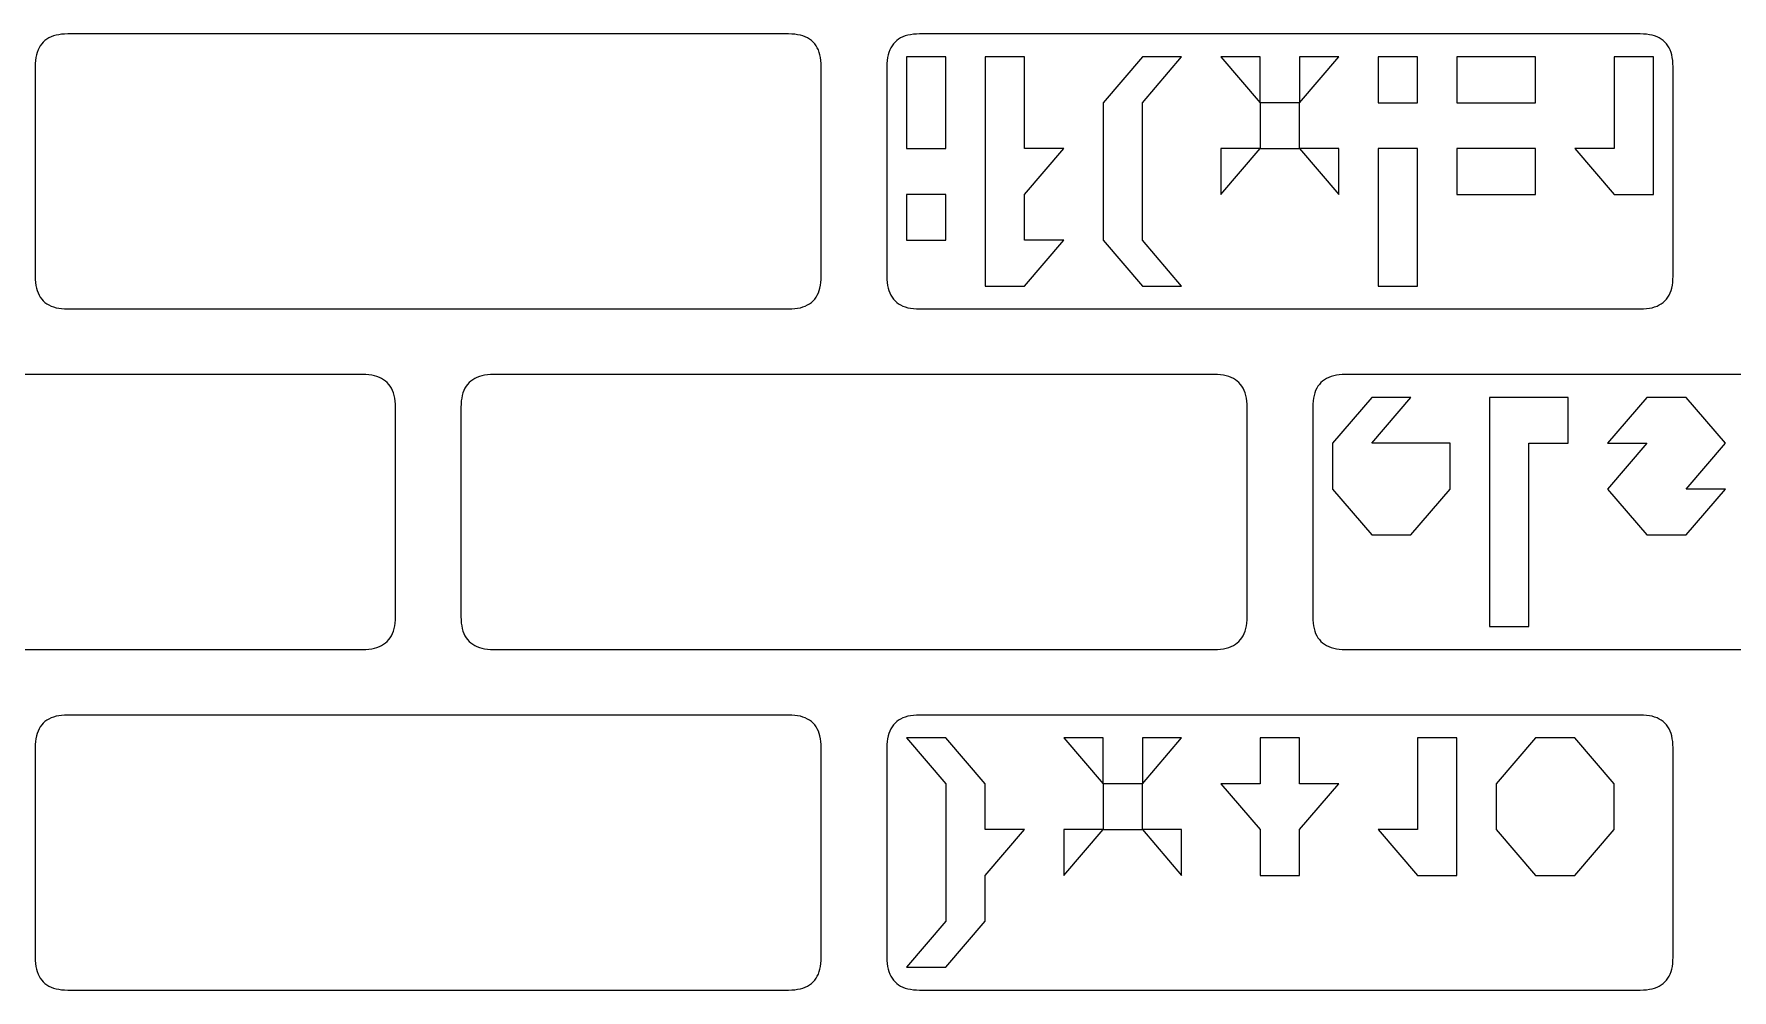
# Model space of a CAD drawing. Header units: metres. Extents: x 10 to 780, y 10 to 780.
# Drawn here: x 139.8 to 399, y 634 to 780 of the extents above; entities that cross this region are included whole.
import ezdxf

# ---------------------------------------------------------------- set-up
doc = ezdxf.new("R2010")
doc.units = ezdxf.units.M

msp = doc.modelspace()

# ---------------------------------------------------------------- linework, layer by layer
for p, q in [((140.45004, 777.55), (140.31255, 777.1875)), ((140.61253, 777.8875), (140.45004, 777.55)), ((140.80003, 778.2), (140.61253, 777.8875)), ((141.01253, 778.4875), (140.80003, 778.2)), ((141.25003, 778.75), (141.01253, 778.4875)), ((141.51253, 778.9875), (141.25003, 778.75)), ((141.80002, 779.2), (141.51253, 778.9875)), ((142.11252, 779.3875), (141.80002, 779.2)), ((142.45001, 779.55), (142.11252, 779.3875)), ((142.81252, 779.6875), (142.45001, 779.55)), ((143.20001, 779.8), (142.81252, 779.6875)), ((143.6125, 779.8875), (143.20001, 779.8)), ((144.05, 779.95), (143.6125, 779.8875)), ((144.5125, 779.9875), (144.05, 779.95)), ((145, 780), (144.5125, 779.9875)), ((255.00005, 780.00024), (145, 780)), ((255.48755, 779.98773), (255.00005, 780.00024)), ((255.95004, 779.9502), (255.48755, 779.98773)), ((256.38754, 779.8877), (255.95004, 779.9502)), ((256.80005, 779.8002), (256.38754, 779.8877)), ((257.18753, 779.6876), (256.80005, 779.8002)), ((257.55002, 779.5501), (257.18753, 779.6876)), ((257.8875, 779.3876), (257.55002, 779.5501)), ((258.2, 779.2001), (257.8875, 779.3876)), ((258.48752, 778.98755), (258.2, 779.2001)), ((258.75, 778.75006), (258.48752, 778.98755)), ((258.9875, 778.48755), (258.75, 778.75006)), ((259.19998, 778.2), (258.9875, 778.48755)), ((259.38748, 777.8875), (259.19998, 778.2)), ((259.55, 777.55), (259.38748, 777.8875)), ((259.6875, 777.1875), (259.55, 777.55)), ((270.45004, 777.55), (270.31256, 777.1875)), ((270.45004, 777.55), (270.31256, 777.1875)), ((270.61255, 777.8875), (270.45004, 777.55)), ((270.61255, 777.8875), (270.45004, 777.55)), ((270.80005, 778.2), (270.61255, 777.8875)), ((270.80005, 778.2), (270.61255, 777.8875)), ((271.01254, 778.4875), (270.80005, 778.2)), ((271.01254, 778.4875), (270.80005, 778.2)), ((271.25003, 778.75), (271.01254, 778.4875)), ((271.25003, 778.75), (271.01254, 778.4875)), ((271.5125, 778.9875), (271.25003, 778.75)), ((271.5125, 778.9875), (271.25003, 778.75)), ((271.80002, 779.2), (271.5125, 778.9875)), ((271.80002, 779.2), (271.5125, 778.9875)), ((272.11252, 779.3875), (271.80002, 779.2)), ((272.11252, 779.3875), (271.80002, 779.2)), ((272.45, 779.55), (272.11252, 779.3875)), ((272.45, 779.55), (272.11252, 779.3875)), ((272.8125, 779.6875), (272.45, 779.55)), ((272.8125, 779.6875), (272.45, 779.55)), ((273.2, 779.8), (272.8125, 779.6875)), ((273.2, 779.8), (272.8125, 779.6875)), ((273.61252, 779.8875), (273.2, 779.8)), ((273.61252, 779.8875), (273.2, 779.8)), ((274.05002, 779.95), (273.61252, 779.8875)), ((274.05002, 779.95), (273.61252, 779.8875)), ((274.5125, 779.9875), (274.05002, 779.95)), ((274.5125, 779.9875), (274.05002, 779.95)), ((275, 780), (274.5125, 779.9875)), ((275, 780), (274.5125, 779.9875)), ((385.0001, 780.00024), (275, 780)), ((385.0001, 780.00024), (275, 780)), ((385.48758, 779.98773), (385.0001, 780.00024)), ((385.48758, 779.98773), (385.0001, 780.00024)), ((385.95007, 779.9502), (385.48758, 779.98773)), ((385.95007, 779.9502), (385.48758, 779.98773)), ((386.38757, 779.8877), (385.95007, 779.9502)), ((386.38757, 779.8877), (385.95007, 779.9502)), ((386.80008, 779.8002), (386.38757, 779.8877)), ((386.80008, 779.8002), (386.38757, 779.8877)), ((387.18756, 779.6876), (386.80008, 779.8002)), ((387.18756, 779.6876), (386.80008, 779.8002)), ((387.55005, 779.5501), (387.18756, 779.6876)), ((387.55005, 779.5501), (387.18756, 779.6876)), ((387.88754, 779.3876), (387.55005, 779.5501)), ((387.88754, 779.3876), (387.55005, 779.5501)), ((388.20004, 779.2001), (387.88754, 779.3876)), ((388.20004, 779.2001), (387.88754, 779.3876)), ((388.48755, 778.98755), (388.20004, 779.2001)), ((388.48755, 778.98755), (388.20004, 779.2001)), ((388.75003, 778.75006), (388.48755, 778.98755)), ((388.75003, 778.75006), (388.48755, 778.98755)), ((388.98752, 778.48755), (388.75003, 778.75006)), ((388.98752, 778.48755), (388.75003, 778.75006)), ((389.2, 778.2), (388.98752, 778.48755)), ((389.2, 778.2), (388.98752, 778.48755)), ((389.3875, 777.8875), (389.2, 778.2)), ((389.3875, 777.8875), (389.2, 778.2)), ((389.55002, 777.55), (389.3875, 777.8875)), ((389.55002, 777.55), (389.3875, 777.8875)), ((389.6875, 777.1875), (389.55002, 777.55)), ((389.6875, 777.1875), (389.55002, 777.55)), ((140.00006, 775), (140, 743)), ((140.01256, 775.4875), (140.00006, 775)), ((140.05005, 775.95), (140.01256, 775.4875)), ((140.11255, 776.3875), (140.05005, 775.95)), ((140.20004, 776.8), (140.11255, 776.3875)), ((140.31255, 777.1875), (140.20004, 776.8)), ((259.8, 776.8), (259.6875, 777.1875)), ((259.88748, 776.3875), (259.8, 776.8)), ((259.94998, 775.95), (259.88748, 776.3875)), ((259.9875, 775.4875), (259.94998, 775.95)), ((260, 775), (259.9875, 775.4875)), ((260.00012, 743.0001), (260, 775)), ((270.0001, 775), (270, 743)), ((270.0001, 775), (270, 743)), ((270.01257, 775.4875), (270.0001, 775)), ((270.01257, 775.4875), (270.0001, 775)), ((270.05008, 775.95), (270.01257, 775.4875)), ((270.05008, 775.95), (270.01257, 775.4875)), ((270.11258, 776.3875), (270.05008, 775.95)), ((270.11258, 776.3875), (270.05008, 775.95)), ((270.20007, 776.8), (270.11258, 776.3875)), ((270.20007, 776.8), (270.11258, 776.3875)), ((270.31256, 777.1875), (270.20007, 776.8)), ((270.31256, 777.1875), (270.20007, 776.8)), ((279, 776.5), (273, 776.5)), ((273, 776.5), (273, 762.5)), ((279, 762.5), (279, 776.5)), ((291, 776.5), (285, 776.5)), ((285, 776.5), (285, 741.5)), ((291, 762.5), (291, 776.5)), ((309, 776.5), (303, 769.5)), ((309, 769.5), (315, 776.5)), ((315, 776.5), (309, 776.5)), ((327, 776.5), (321, 776.5)), ((321, 776.5), (327, 769.5)), ((327, 769.5), (327, 776.5)), ((333, 769.5), (339, 776.5)), ((339, 776.5), (333, 776.5)), ((333, 776.5), (333, 769.5)), ((351, 776.5), (345, 776.5)), ((345, 776.5), (345, 769.5)), ((351, 769.5), (351, 776.5)), ((369, 776.5), (357, 776.5)), ((357, 776.5), (357, 769.5)), ((369, 769.5), (369, 776.5)), ((387, 776.5), (381, 776.5)), ((381, 776.5), (381, 762.5)), ((387, 755.5), (387, 776.5)), ((389.8, 776.8), (389.6875, 777.1875)), ((389.8, 776.8), (389.6875, 777.1875)), ((389.88748, 776.3875), (389.8, 776.8)), ((389.88748, 776.3875), (389.8, 776.8)), ((389.94998, 775.95), (389.88748, 776.3875)), ((389.94998, 775.95), (389.88748, 776.3875)), ((389.9875, 775.4875), (389.94998, 775.95)), ((389.9875, 775.4875), (389.94998, 775.95)), ((390, 775), (389.9875, 775.4875)), ((390, 775), (389.9875, 775.4875)), ((390.00012, 743.0001), (390, 775)), ((390.00012, 743.0001), (390, 775)), ((303, 769.5), (303, 748.5)), ((309, 748.5), (309, 769.5)), ((333, 769.5), (327, 769.5)), ((327, 769.5), (327, 762.5)), ((333, 762.5), (333, 769.5)), ((345, 769.5), (351, 769.5)), ((357, 769.5), (369, 769.5)), ((273, 762.5), (279, 762.5)), ((291, 755.5), (297, 762.5)), ((297, 762.5), (291, 762.5)), ((321, 755.5), (327, 762.5)), ((327, 762.5), (321, 762.5)), ((321, 762.5), (321, 755.5)), ((327, 762.5), (333, 762.5)), ((333, 762.5), (339, 755.5)), ((339, 762.5), (333, 762.5)), ((339, 755.5), (339, 762.5)), ((351, 762.5), (345, 762.5)), ((345, 762.5), (345, 741.5)), ((351, 741.5), (351, 762.5)), ((369, 762.5), (357, 762.5)), ((357, 762.5), (357, 755.5)), ((369, 755.5), (369, 762.5)), ((381, 762.5), (375, 762.5)), ((375, 762.5), (381, 755.5)), ((279, 755.5), (273, 755.5)), ((273, 755.5), (273, 748.5)), ((279, 748.5), (279, 755.5)), ((291, 748.5), (291, 755.5)), ((357, 755.5), (369, 755.5)), ((381, 755.5), (387, 755.5)), ((273, 748.5), (279, 748.5)), ((291, 741.5), (297, 748.5)), ((297, 748.5), (291, 748.5)), ((303, 748.5), (309, 741.5)), ((315, 741.5), (309, 748.5)), ((140, 743), (140.0125, 742.5125)), ((140.0125, 742.5125), (140.05, 742.05005)), ((140.05, 742.05005), (140.1125, 741.61255)), ((140.1125, 741.61255), (140.20001, 741.2001)), ((259.80008, 741.2001), (259.8876, 741.6126)), ((259.8876, 741.6126), (259.9501, 742.0501)), ((259.9501, 742.0501), (259.9876, 742.51263)), ((259.9876, 742.51263), (260.00012, 743.0001)), ((270, 743), (270.0125, 742.5125)), ((270, 743), (270.0125, 742.5125)), ((270.0125, 742.5125), (270.05002, 742.05005)), ((270.0125, 742.5125), (270.05002, 742.05005)), ((270.05002, 742.05005), (270.11252, 741.61255)), ((270.05002, 742.05005), (270.11252, 741.61255)), ((270.11252, 741.61255), (270.2, 741.2001)), ((270.11252, 741.61255), (270.2, 741.2001)), ((285, 741.5), (291, 741.5)), ((309, 741.5), (315, 741.5)), ((345, 741.5), (351, 741.5)), ((389.8001, 741.2001), (389.8876, 741.6126)), ((389.8001, 741.2001), (389.8876, 741.6126)), ((389.8876, 741.6126), (389.9501, 742.0501)), ((389.8876, 741.6126), (389.9501, 742.0501)), ((389.9501, 742.0501), (389.9876, 742.51263)), ((389.9501, 742.0501), (389.9876, 742.51263)), ((389.9876, 742.51263), (390.00012, 743.0001)), ((389.9876, 742.51263), (390.00012, 743.0001)), ((140.20001, 741.2001), (140.31252, 740.81256)), ((140.31252, 740.81256), (140.45001, 740.4501)), ((140.45001, 740.4501), (140.61252, 740.1126)), ((140.61252, 740.1126), (140.80002, 739.8001)), ((140.80002, 739.8001), (141.01253, 739.51263)), ((141.01253, 739.51263), (141.25003, 739.2501)), ((141.25003, 739.2501), (141.51253, 739.01263)), ((141.51253, 739.01263), (141.80003, 738.8002)), ((141.80003, 738.8002), (142.11253, 738.6127)), ((257.8875, 738.6125), (258.2, 738.8)), ((258.2, 738.8), (258.48752, 739.0125)), ((258.48752, 739.0125), (258.75003, 739.25)), ((258.75003, 739.25), (258.98755, 739.5125)), ((258.98755, 739.5125), (259.20004, 739.80005)), ((259.20004, 739.80005), (259.38754, 740.11255)), ((259.38754, 740.11255), (259.55005, 740.4501)), ((259.55005, 740.4501), (259.68756, 740.81256)), ((259.68756, 740.81256), (259.80008, 741.2001)), ((270.2, 741.2001), (270.3125, 740.81256)), ((270.2, 741.2001), (270.3125, 740.81256)), ((270.3125, 740.81256), (270.45, 740.4501)), ((270.3125, 740.81256), (270.45, 740.4501)), ((270.45, 740.4501), (270.61252, 740.1126)), ((270.45, 740.4501), (270.61252, 740.1126)), ((270.61252, 740.1126), (270.80002, 739.8001)), ((270.61252, 740.1126), (270.80002, 739.8001)), ((270.80002, 739.8001), (271.0125, 739.51263)), ((270.80002, 739.8001), (271.0125, 739.51263)), ((271.0125, 739.51263), (271.25, 739.2501)), ((271.0125, 739.51263), (271.25, 739.2501)), ((271.25, 739.2501), (271.5125, 739.01263)), ((271.25, 739.2501), (271.5125, 739.01263)), ((271.5125, 739.01263), (271.80002, 738.8002)), ((271.5125, 739.01263), (271.80002, 738.8002)), ((271.80002, 738.8002), (272.11252, 738.6127)), ((271.80002, 738.8002), (272.11252, 738.6127)), ((387.88754, 738.6125), (388.20004, 738.8)), ((387.88754, 738.6125), (388.20004, 738.8)), ((388.20004, 738.8), (388.48755, 739.0125)), ((388.20004, 738.8), (388.48755, 739.0125)), ((388.48755, 739.0125), (388.75006, 739.25)), ((388.48755, 739.0125), (388.75006, 739.25)), ((388.75006, 739.25), (388.98758, 739.5125)), ((388.75006, 739.25), (388.98758, 739.5125)), ((388.98758, 739.5125), (389.20007, 739.80005)), ((388.98758, 739.5125), (389.20007, 739.80005)), ((389.20007, 739.80005), (389.38757, 740.11255)), ((389.20007, 739.80005), (389.38757, 740.11255)), ((389.38757, 740.11255), (389.55008, 740.4501)), ((389.38757, 740.11255), (389.55008, 740.4501)), ((389.55008, 740.4501), (389.6876, 740.81256)), ((389.55008, 740.4501), (389.6876, 740.81256)), ((389.6876, 740.81256), (389.8001, 741.2001)), ((389.6876, 740.81256), (389.8001, 741.2001)), ((142.11253, 738.6127), (142.45004, 738.4502)), ((142.45004, 738.4502), (142.81255, 738.3127)), ((142.81255, 738.3127), (143.20006, 738.2002)), ((143.20006, 738.2002), (143.61256, 738.11273)), ((143.61256, 738.11273), (144.05006, 738.05023)), ((144.05006, 738.05023), (144.51257, 738.01276)), ((144.51257, 738.01276), (145.00008, 738.00024)), ((145.00008, 738.00024), (255, 738)), ((255, 738), (255.4875, 738.0125)), ((255.4875, 738.0125), (255.95, 738.05)), ((255.95, 738.05), (256.3875, 738.1125)), ((256.3875, 738.1125), (256.80002, 738.2)), ((256.80002, 738.2), (257.18753, 738.3125)), ((257.18753, 738.3125), (257.55002, 738.45)), ((257.55002, 738.45), (257.8875, 738.6125)), ((272.11252, 738.6127), (272.45, 738.4502)), ((272.11252, 738.6127), (272.45, 738.4502)), ((272.45, 738.4502), (272.81253, 738.3127)), ((272.45, 738.4502), (272.81253, 738.3127)), ((272.81253, 738.3127), (273.20004, 738.2002)), ((272.81253, 738.3127), (273.20004, 738.2002)), ((273.20004, 738.2002), (273.61255, 738.11273)), ((273.20004, 738.2002), (273.61255, 738.11273)), ((273.61255, 738.11273), (274.05005, 738.05023)), ((273.61255, 738.11273), (274.05005, 738.05023)), ((274.05005, 738.05023), (274.51254, 738.01276)), ((274.05005, 738.05023), (274.51254, 738.01276)), ((274.51254, 738.01276), (275.00006, 738.00024)), ((274.51254, 738.01276), (275.00006, 738.00024)), ((275.00006, 738.00024), (385, 738)), ((275.00006, 738.00024), (385, 738)), ((385, 738), (385.48752, 738.0125)), ((385, 738), (385.48752, 738.0125)), ((385.48752, 738.0125), (385.95, 738.05)), ((385.48752, 738.0125), (385.95, 738.05)), ((385.95, 738.05), (386.3875, 738.1125)), ((385.95, 738.05), (386.3875, 738.1125)), ((386.3875, 738.1125), (386.80002, 738.2)), ((386.3875, 738.1125), (386.80002, 738.2)), ((386.80002, 738.2), (387.18753, 738.3125)), ((386.80002, 738.2), (387.18753, 738.3125)), ((387.18753, 738.3125), (387.55005, 738.45)), ((387.18753, 738.3125), (387.55005, 738.45)), ((387.55005, 738.45), (387.88754, 738.6125)), ((387.55005, 738.45), (387.88754, 738.6125)), ((190.00003, 728.00037), (80, 728)), ((190.48753, 727.98785), (190.00003, 728.00037)), ((190.95003, 727.9503), (190.48753, 727.98785)), ((191.38753, 727.88776), (190.95003, 727.9503)), ((191.80002, 727.80023), (191.38753, 727.88776)), ((192.18752, 727.6877), (191.80002, 727.80023)), ((192.55002, 727.5502), (192.18752, 727.6877)), ((192.88751, 727.38763), (192.55002, 727.5502)), ((193.20001, 727.20013), (192.88751, 727.38763)), ((193.4875, 726.9876), (193.20001, 727.20013)), ((193.75, 726.7501), (193.4875, 726.9876)), ((193.9875, 726.4876), (193.75, 726.7501)), ((194.2, 726.2001), (193.9875, 726.4876)), ((194.3875, 725.8876), (194.2, 726.2001)), ((194.55, 725.55005), (194.3875, 725.8876)), ((205.61258, 725.88763), (205.45009, 725.5502)), ((205.80006, 726.20013), (205.61258, 725.88763)), ((206.01256, 726.4876), (205.80006, 726.20013)), ((206.25005, 726.7501), (206.01256, 726.4876)), ((206.51254, 726.9876), (206.25005, 726.7501)), ((206.80003, 727.2001), (206.51254, 726.9876)), ((207.11253, 727.3876), (206.80003, 727.2001)), ((207.45003, 727.55005), (207.11253, 727.3876)), ((207.81252, 727.68756), (207.45003, 727.55005)), ((208.20001, 727.80005), (207.81252, 727.68756)), ((208.6125, 727.8875), (208.20001, 727.80005)), ((209.05, 727.95), (208.6125, 727.8875)), ((209.5125, 727.9875), (209.05, 727.95)), ((210, 728), (209.5125, 727.9875)), ((320.0001, 728.00037), (210, 728)), ((320.48758, 727.98785), (320.0001, 728.00037)), ((320.95007, 727.9503), (320.48758, 727.98785)), ((321.38757, 727.88776), (320.95007, 727.9503)), ((321.80005, 727.80023), (321.38757, 727.88776)), ((322.18753, 727.6877), (321.80005, 727.80023)), ((322.55002, 727.5502), (322.18753, 727.6877)), ((322.8875, 727.38763), (322.55002, 727.5502)), ((323.2, 727.20013), (322.8875, 727.38763)), ((323.48752, 726.9876), (323.2, 727.20013)), ((323.75, 726.7501), (323.48752, 726.9876)), ((323.9875, 726.4876), (323.75, 726.7501)), ((324.19998, 726.2001), (323.9875, 726.4876)), ((324.38748, 725.8876), (324.19998, 726.2001)), ((324.55, 725.55005), (324.38748, 725.8876)), ((335.61258, 725.88763), (335.4501, 725.5502)), ((335.61258, 725.88763), (335.4501, 725.5502)), ((335.80008, 726.20013), (335.61258, 725.88763)), ((335.80008, 726.20013), (335.61258, 725.88763)), ((336.01257, 726.4876), (335.80008, 726.20013)), ((336.01257, 726.4876), (335.80008, 726.20013)), ((336.25006, 726.7501), (336.01257, 726.4876)), ((336.25006, 726.7501), (336.01257, 726.4876)), ((336.51254, 726.9876), (336.25006, 726.7501)), ((336.51254, 726.9876), (336.25006, 726.7501)), ((336.80005, 727.2001), (336.51254, 726.9876)), ((336.80005, 727.2001), (336.51254, 726.9876)), ((337.11255, 727.3876), (336.80005, 727.2001)), ((337.11255, 727.3876), (336.80005, 727.2001)), ((337.45004, 727.55005), (337.11255, 727.3876)), ((337.45004, 727.55005), (337.11255, 727.3876)), ((337.81253, 727.68756), (337.45004, 727.55005)), ((337.81253, 727.68756), (337.45004, 727.55005)), ((338.2, 727.80005), (337.81253, 727.68756)), ((338.2, 727.80005), (337.81253, 727.68756)), ((338.61252, 727.8875), (338.2, 727.80005)), ((338.61252, 727.8875), (338.2, 727.80005)), ((339.05002, 727.95), (338.61252, 727.8875)), ((339.05002, 727.95), (338.61252, 727.8875)), ((339.5125, 727.9875), (339.05002, 727.95)), ((339.5125, 727.9875), (339.05002, 727.95)), ((340, 728), (339.5125, 727.9875)), ((340, 728), (339.5125, 727.9875)), ((450, 728.00037), (340, 728)), ((450, 728.00037), (340, 728)), ((194.6875, 725.18756), (194.55, 725.55005)), ((194.8, 724.80005), (194.6875, 725.18756)), ((194.8875, 724.3875), (194.8, 724.80005)), ((194.95, 723.95), (194.8875, 724.3875)), ((194.9875, 723.4875), (194.95, 723.95)), ((195, 723), (194.9875, 723.4875)), ((205.01265, 723.48773), (205.00017, 723.00024)), ((205.05014, 723.9502), (205.01265, 723.48773)), ((205.11263, 724.3877), (205.05014, 723.9502)), ((205.20012, 724.8002), (205.11263, 724.3877)), ((205.3126, 725.1877), (205.20012, 724.8002)), ((205.45009, 725.5502), (205.3126, 725.1877)), ((324.6875, 725.18756), (324.55, 725.55005)), ((324.8, 724.80005), (324.6875, 725.18756)), ((324.88748, 724.3875), (324.8, 724.80005)), ((324.94998, 723.95), (324.88748, 724.3875)), ((324.9875, 723.4875), (324.94998, 723.95)), ((325, 723), (324.9875, 723.4875)), ((335.01266, 723.48773), (335.00018, 723.00024)), ((335.01266, 723.48773), (335.00018, 723.00024)), ((335.05014, 723.9502), (335.01266, 723.48773)), ((335.05014, 723.9502), (335.01266, 723.48773)), ((335.11264, 724.3877), (335.05014, 723.9502)), ((335.11264, 724.3877), (335.05014, 723.9502)), ((335.20013, 724.8002), (335.11264, 724.3877)), ((335.20013, 724.8002), (335.11264, 724.3877)), ((335.31262, 725.1877), (335.20013, 724.8002)), ((335.31262, 725.1877), (335.20013, 724.8002)), ((335.4501, 725.5502), (335.31262, 725.1877)), ((335.4501, 725.5502), (335.31262, 725.1877)), ((344, 724.5), (338, 717.5)), ((344, 717.5), (350, 724.5)), ((350, 724.5), (344, 724.5)), ((374, 724.5), (362, 724.5)), ((362, 724.5), (362, 689.5)), ((374, 717.5), (374, 724.5)), ((386, 724.5), (380, 717.5)), ((392, 724.5), (386, 724.5)), ((398, 717.5), (392, 724.5)), ((195.0001, 690.99994), (195, 723)), ((205.00017, 723.00024), (205, 691)), ((325.0001, 690.99994), (325, 723)), ((335.00018, 723.00024), (335, 691)), ((335.00018, 723.00024), (335, 691)), ((338, 717.5), (338, 710.5)), ((356, 717.5), (344, 717.5)), ((356, 710.5), (356, 717.5)), ((368, 689.5), (368, 717.5)), ((368, 717.5), (374, 717.5)), ((380, 717.5), (386, 717.5)), ((386, 717.5), (380, 710.5)), ((392, 710.5), (398, 717.5)), ((338, 710.5), (344, 703.5)), ((350, 703.5), (356, 710.5)), ((380, 710.5), (386, 703.5)), ((392, 703.5), (398, 710.5)), ((398, 710.5), (392, 710.5)), ((344, 703.5), (350, 703.5)), ((386, 703.5), (392, 703.5)), ((194.80006, 689.2), (194.88757, 689.6125)), ((194.88757, 689.6125), (194.95009, 690.05)), ((194.95009, 690.05), (194.9876, 690.51245)), ((194.9876, 690.51245), (195.0001, 690.99994)), ((205, 691), (205.0125, 690.5125)), ((205.0125, 690.5125), (205.05, 690.05)), ((205.05, 690.05), (205.1125, 689.6125)), ((205.1125, 689.6125), (205.2, 689.2)), ((324.80008, 689.2), (324.88757, 689.6125)), ((324.88757, 689.6125), (324.95007, 690.05)), ((324.95007, 690.05), (324.98758, 690.51245)), ((324.98758, 690.51245), (325.0001, 690.99994)), ((335, 691), (335.0125, 690.5125)), ((335, 691), (335.0125, 690.5125)), ((335.0125, 690.5125), (335.05002, 690.05)), ((335.0125, 690.5125), (335.05002, 690.05)), ((335.05002, 690.05), (335.11252, 689.6125)), ((335.05002, 690.05), (335.11252, 689.6125)), ((335.11252, 689.6125), (335.2, 689.2)), ((335.11252, 689.6125), (335.2, 689.2)), ((362, 689.5), (368, 689.5)), ((192.88751, 686.6125), (193.20001, 686.8)), ((193.20001, 686.8), (193.48752, 687.0125)), ((193.48752, 687.0125), (193.75003, 687.25)), ((193.75003, 687.25), (193.98753, 687.5125)), ((193.98753, 687.5125), (194.20004, 687.8)), ((194.20004, 687.8), (194.38754, 688.1125)), ((194.38754, 688.1125), (194.55005, 688.45)), ((194.55005, 688.45), (194.68756, 688.8125)), ((194.68756, 688.8125), (194.80006, 689.2)), ((205.2, 689.2), (205.3125, 688.8125)), ((205.3125, 688.8125), (205.45, 688.45)), ((205.45, 688.45), (205.6125, 688.1125)), ((205.6125, 688.1125), (205.8, 687.8)), ((205.8, 687.8), (206.0125, 687.5125)), ((206.0125, 687.5125), (206.25, 687.25)), ((206.25, 687.25), (206.5125, 687.0125)), ((206.5125, 687.0125), (206.8, 686.80005)), ((206.8, 686.80005), (207.1125, 686.61255)), ((322.88754, 686.6125), (323.20004, 686.8)), ((323.20004, 686.8), (323.48755, 687.0125)), ((323.48755, 687.0125), (323.75006, 687.25)), ((323.75006, 687.25), (323.98758, 687.5125)), ((323.98758, 687.5125), (324.20007, 687.8)), ((324.20007, 687.8), (324.38757, 688.1125)), ((324.38757, 688.1125), (324.55008, 688.45)), ((324.55008, 688.45), (324.6876, 688.8125)), ((324.6876, 688.8125), (324.80008, 689.2)), ((335.2, 689.2), (335.3125, 688.8125)), ((335.2, 689.2), (335.3125, 688.8125)), ((335.3125, 688.8125), (335.45, 688.45)), ((335.3125, 688.8125), (335.45, 688.45)), ((335.45, 688.45), (335.61252, 688.1125)), ((335.45, 688.45), (335.61252, 688.1125)), ((335.61252, 688.1125), (335.80002, 687.8)), ((335.61252, 688.1125), (335.80002, 687.8)), ((335.80002, 687.8), (336.0125, 687.5125)), ((335.80002, 687.8), (336.0125, 687.5125)), ((336.0125, 687.5125), (336.25, 687.25)), ((336.0125, 687.5125), (336.25, 687.25)), ((336.25, 687.25), (336.5125, 687.0125)), ((336.25, 687.25), (336.5125, 687.0125)), ((336.5125, 687.0125), (336.80002, 686.80005)), ((336.5125, 687.0125), (336.80002, 686.80005)), ((336.80002, 686.80005), (337.11252, 686.61255)), ((336.80002, 686.80005), (337.11252, 686.61255)), ((80.000015, 686.0002), (190, 686)), ((190, 686), (190.4875, 686.0125)), ((190.4875, 686.0125), (190.95, 686.05)), ((190.95, 686.05), (191.3875, 686.1125)), ((191.3875, 686.1125), (191.8, 686.2)), ((191.8, 686.2), (192.1875, 686.3125)), ((192.1875, 686.3125), (192.55, 686.45)), ((192.55, 686.45), (192.88751, 686.6125)), ((207.1125, 686.61255), (207.45, 686.4501)), ((207.45, 686.4501), (207.8125, 686.31256)), ((207.8125, 686.31256), (208.2, 686.2001)), ((208.2, 686.2001), (208.61249, 686.1126)), ((208.61249, 686.1126), (209.04999, 686.0501)), ((209.04999, 686.0501), (209.51248, 686.01263)), ((209.51248, 686.01263), (209.99998, 686.0002)), ((209.99998, 686.0002), (320, 686)), ((320, 686), (320.48752, 686.0125)), ((320.48752, 686.0125), (320.95, 686.05)), ((320.95, 686.05), (321.3875, 686.1125)), ((321.3875, 686.1125), (321.80002, 686.2)), ((321.80002, 686.2), (322.18753, 686.3125)), ((322.18753, 686.3125), (322.55005, 686.45)), ((322.55005, 686.45), (322.88754, 686.6125)), ((337.11252, 686.61255), (337.45, 686.4501)), ((337.11252, 686.61255), (337.45, 686.4501)), ((337.45, 686.4501), (337.8125, 686.31256)), ((337.45, 686.4501), (337.8125, 686.31256)), ((337.8125, 686.31256), (338.2, 686.2001)), ((337.8125, 686.31256), (338.2, 686.2001)), ((338.2, 686.2001), (338.61252, 686.1126)), ((338.2, 686.2001), (338.61252, 686.1126)), ((338.61252, 686.1126), (339.05002, 686.0501)), ((338.61252, 686.1126), (339.05002, 686.0501)), ((339.05002, 686.0501), (339.5125, 686.01263)), ((339.05002, 686.0501), (339.5125, 686.01263)), ((339.5125, 686.01263), (340, 686.0002)), ((339.5125, 686.01263), (340, 686.0002)), ((340, 686.0002), (450, 686)), ((340, 686.0002), (450, 686)), ((140.61253, 673.8875), (140.45004, 673.55)), ((140.80003, 674.2), (140.61253, 673.8875)), ((141.01253, 674.4875), (140.80003, 674.2)), ((141.25003, 674.75), (141.01253, 674.4875)), ((141.51253, 674.9875), (141.25003, 674.75)), ((141.80002, 675.2), (141.51253, 674.9875)), ((142.11252, 675.3875), (141.80002, 675.2)), ((142.45001, 675.55), (142.11252, 675.3875)), ((142.81252, 675.6875), (142.45001, 675.55)), ((143.20001, 675.8), (142.81252, 675.6875)), ((143.6125, 675.8875), (143.20001, 675.8)), ((144.05, 675.95), (143.6125, 675.8875)), ((144.5125, 675.9875), (144.05, 675.95)), ((145, 676), (144.5125, 675.9875)), ((255.00005, 676.0004), (145, 676)), ((255.48755, 675.9879), (255.00005, 676.0004)), ((255.95004, 675.9504), (255.48755, 675.9879)), ((256.38754, 675.8878), (255.95004, 675.9504)), ((256.80005, 675.8003), (256.38754, 675.8878)), ((257.18753, 675.68774), (256.80005, 675.8003)), ((257.55002, 675.55023), (257.18753, 675.68774)), ((257.8875, 675.3877), (257.55002, 675.55023)), ((258.2, 675.2002), (257.8875, 675.3877)), ((258.48752, 674.9877), (258.2, 675.2002)), ((258.75, 674.7501), (258.48752, 674.9877)), ((258.9875, 674.4876), (258.75, 674.7501)), ((259.19998, 674.2001), (258.9875, 674.4876)), ((259.38748, 673.8876), (259.19998, 674.2001)), ((259.55, 673.55005), (259.38748, 673.8876)), ((270.61255, 673.8875), (270.45004, 673.55)), ((270.61255, 673.8875), (270.45004, 673.55)), ((270.80005, 674.2), (270.61255, 673.8875)), ((270.80005, 674.2), (270.61255, 673.8875)), ((271.01254, 674.4875), (270.80005, 674.2)), ((271.01254, 674.4875), (270.80005, 674.2)), ((271.25003, 674.75), (271.01254, 674.4875)), ((271.25003, 674.75), (271.01254, 674.4875)), ((271.5125, 674.9875), (271.25003, 674.75)), ((271.5125, 674.9875), (271.25003, 674.75)), ((271.80002, 675.2), (271.5125, 674.9875)), ((271.80002, 675.2), (271.5125, 674.9875)), ((272.11252, 675.3875), (271.80002, 675.2)), ((272.11252, 675.3875), (271.80002, 675.2)), ((272.45, 675.55), (272.11252, 675.3875)), ((272.45, 675.55), (272.11252, 675.3875)), ((272.8125, 675.6875), (272.45, 675.55)), ((272.8125, 675.6875), (272.45, 675.55)), ((273.2, 675.8), (272.8125, 675.6875)), ((273.2, 675.8), (272.8125, 675.6875)), ((273.61252, 675.8875), (273.2, 675.8)), ((273.61252, 675.8875), (273.2, 675.8)), ((274.05002, 675.95), (273.61252, 675.8875)), ((274.05002, 675.95), (273.61252, 675.8875)), ((274.5125, 675.9875), (274.05002, 675.95)), ((274.5125, 675.9875), (274.05002, 675.95)), ((275, 676), (274.5125, 675.9875)), ((275, 676), (274.5125, 675.9875)), ((385.0001, 676.0004), (275, 676)), ((385.0001, 676.0004), (275, 676)), ((385.48758, 675.9879), (385.0001, 676.0004)), ((385.48758, 675.9879), (385.0001, 676.0004)), ((385.95007, 675.9504), (385.48758, 675.9879)), ((385.95007, 675.9504), (385.48758, 675.9879)), ((386.38757, 675.8878), (385.95007, 675.9504)), ((386.38757, 675.8878), (385.95007, 675.9504)), ((386.80008, 675.8003), (386.38757, 675.8878)), ((386.80008, 675.8003), (386.38757, 675.8878)), ((387.18756, 675.68774), (386.80008, 675.8003)), ((387.18756, 675.68774), (386.80008, 675.8003)), ((387.55005, 675.55023), (387.18756, 675.68774)), ((387.55005, 675.55023), (387.18756, 675.68774)), ((387.88754, 675.3877), (387.55005, 675.55023)), ((387.88754, 675.3877), (387.55005, 675.55023)), ((388.20004, 675.2002), (387.88754, 675.3877)), ((388.20004, 675.2002), (387.88754, 675.3877)), ((388.48755, 674.9877), (388.20004, 675.2002)), ((388.48755, 674.9877), (388.20004, 675.2002)), ((388.75003, 674.7501), (388.48755, 674.9877)), ((388.75003, 674.7501), (388.48755, 674.9877)), ((388.98752, 674.4876), (388.75003, 674.7501)), ((388.98752, 674.4876), (388.75003, 674.7501)), ((389.2, 674.2001), (388.98752, 674.4876)), ((389.2, 674.2001), (388.98752, 674.4876)), ((389.3875, 673.8876), (389.2, 674.2001)), ((389.3875, 673.8876), (389.2, 674.2001)), ((389.55002, 673.55005), (389.3875, 673.8876)), ((389.55002, 673.55005), (389.3875, 673.8876)), ((140.01256, 671.4875), (140.00006, 671)), ((140.05005, 671.95), (140.01256, 671.4875)), ((140.11255, 672.3875), (140.05005, 671.95)), ((140.20004, 672.8), (140.11255, 672.3875)), ((140.31255, 673.1875), (140.20004, 672.8)), ((140.45004, 673.55), (140.31255, 673.1875)), ((259.6875, 673.18756), (259.55, 673.55005)), ((259.8, 672.80005), (259.6875, 673.18756)), ((259.88748, 672.3875), (259.8, 672.80005)), ((259.94998, 671.95), (259.88748, 672.3875)), ((259.9875, 671.4875), (259.94998, 671.95)), ((260, 671), (259.9875, 671.4875)), ((270.01257, 671.4875), (270.0001, 671)), ((270.01257, 671.4875), (270.0001, 671)), ((270.05008, 671.95), (270.01257, 671.4875)), ((270.05008, 671.95), (270.01257, 671.4875)), ((270.11258, 672.3875), (270.05008, 671.95)), ((270.11258, 672.3875), (270.05008, 671.95)), ((270.20007, 672.8), (270.11258, 672.3875)), ((270.20007, 672.8), (270.11258, 672.3875)), ((270.31256, 673.1875), (270.20007, 672.8)), ((270.31256, 673.1875), (270.20007, 672.8)), ((270.45004, 673.55), (270.31256, 673.1875)), ((270.45004, 673.55), (270.31256, 673.1875)), ((279, 672.5), (273, 672.5)), ((273, 672.5), (279, 665.5)), ((285, 665.5), (279, 672.5)), ((303, 672.5), (297, 672.5)), ((297, 672.5), (303, 665.5)), ((303, 665.5), (303, 672.5)), ((309, 665.5), (315, 672.5)), ((315, 672.5), (309, 672.5)), ((309, 672.5), (309, 665.5)), ((333, 672.5), (327, 672.5)), ((327, 672.5), (327, 665.5)), ((333, 665.5), (333, 672.5)), ((357, 672.5), (351, 672.5)), ((351, 672.5), (351, 658.5)), ((357, 651.5), (357, 672.5)), ((369, 672.5), (363, 665.5)), ((375, 672.5), (369, 672.5)), ((381, 665.5), (375, 672.5)), ((389.6875, 673.18756), (389.55002, 673.55005)), ((389.6875, 673.18756), (389.55002, 673.55005)), ((389.8, 672.80005), (389.6875, 673.18756)), ((389.8, 672.80005), (389.6875, 673.18756)), ((389.88748, 672.3875), (389.8, 672.80005)), ((389.88748, 672.3875), (389.8, 672.80005)), ((389.94998, 671.95), (389.88748, 672.3875)), ((389.94998, 671.95), (389.88748, 672.3875)), ((389.9875, 671.4875), (389.94998, 671.95)), ((389.9875, 671.4875), (389.94998, 671.95)), ((390, 671), (389.9875, 671.4875)), ((390, 671), (389.9875, 671.4875)), ((140.00006, 671), (140, 639)), ((260.00012, 639.00024), (260, 671)), ((270.0001, 671), (270, 639)), ((270.0001, 671), (270, 639)), ((390.00012, 639.00024), (390, 671)), ((390.00012, 639.00024), (390, 671)), ((279, 665.5), (279, 644.5)), ((285, 658.5), (285, 665.5)), ((309, 665.5), (303, 665.5)), ((303, 665.5), (303, 658.5)), ((309, 658.5), (309, 665.5)), ((327, 665.5), (321, 665.5)), ((321, 665.5), (327, 658.5)), ((333, 658.5), (339, 665.5)), ((339, 665.5), (333, 665.5)), ((363, 665.5), (363, 658.5)), ((381, 658.5), (381, 665.5)), ((285, 651.5), (291, 658.5)), ((291, 658.5), (285, 658.5)), ((297, 651.5), (303, 658.5)), ((303, 658.5), (297, 658.5)), ((297, 658.5), (297, 651.5)), ((303, 658.5), (309, 658.5)), ((309, 658.5), (315, 651.5)), ((315, 658.5), (309, 658.5)), ((315, 651.5), (315, 658.5)), ((327, 658.5), (327, 651.5)), ((333, 651.5), (333, 658.5)), ((351, 658.5), (345, 658.5)), ((345, 658.5), (351, 651.5)), ((363, 658.5), (369, 651.5)), ((375, 651.5), (381, 658.5)), ((285, 644.5), (285, 651.5)), ((327, 651.5), (333, 651.5)), ((351, 651.5), (357, 651.5)), ((369, 651.5), (375, 651.5)), ((279, 644.5), (273, 637.5)), ((279, 637.5), (285, 644.5)), ((140, 639), (140.0125, 638.5125)), ((140.0125, 638.5125), (140.05, 638.05005)), ((140.05, 638.05005), (140.1125, 637.61255)), ((140.1125, 637.61255), (140.20001, 637.2001)), ((259.80008, 637.20013), (259.8876, 637.6127)), ((259.8876, 637.6127), (259.9501, 638.0502)), ((259.9501, 638.0502), (259.9876, 638.5127)), ((259.9876, 638.5127), (260.00012, 639.00024)), ((270, 639), (270.0125, 638.5125)), ((270, 639), (270.0125, 638.5125)), ((270.0125, 638.5125), (270.05002, 638.05005)), ((270.0125, 638.5125), (270.05002, 638.05005)), ((270.05002, 638.05005), (270.11252, 637.61255)), ((270.05002, 638.05005), (270.11252, 637.61255)), ((270.11252, 637.61255), (270.2, 637.2001)), ((270.11252, 637.61255), (270.2, 637.2001)), ((389.8001, 637.20013), (389.8876, 637.6127)), ((389.8001, 637.20013), (389.8876, 637.6127)), ((389.8876, 637.6127), (389.9501, 638.0502)), ((389.8876, 637.6127), (389.9501, 638.0502)), ((389.9501, 638.0502), (389.9876, 638.5127)), ((389.9501, 638.0502), (389.9876, 638.5127)), ((389.9876, 638.5127), (390.00012, 639.00024)), ((389.9876, 638.5127), (390.00012, 639.00024)), ((140.20001, 637.2001), (140.31252, 636.81256)), ((140.31252, 636.81256), (140.45001, 636.4501)), ((140.45001, 636.4501), (140.61252, 636.1126)), ((140.61252, 636.1126), (140.80002, 635.8001)), ((140.80002, 635.8001), (141.01253, 635.51263)), ((141.01253, 635.51263), (141.25003, 635.2501)), ((141.25003, 635.2501), (141.51253, 635.01263)), ((141.51253, 635.01263), (141.80003, 634.8002)), ((258.2, 634.80005), (258.48752, 635.0126)), ((258.48752, 635.0126), (258.75003, 635.25006)), ((258.75003, 635.25006), (258.98755, 635.5126)), ((258.98755, 635.5126), (259.20004, 635.8001)), ((259.20004, 635.8001), (259.38754, 636.1126)), ((259.38754, 636.1126), (259.55005, 636.45013)), ((259.55005, 636.45013), (259.68756, 636.8126)), ((259.68756, 636.8126), (259.80008, 637.20013)), ((270.2, 637.2001), (270.3125, 636.81256)), ((270.2, 637.2001), (270.3125, 636.81256)), ((270.3125, 636.81256), (270.45, 636.4501)), ((270.3125, 636.81256), (270.45, 636.4501)), ((270.45, 636.4501), (270.61252, 636.1126)), ((270.45, 636.4501), (270.61252, 636.1126)), ((270.61252, 636.1126), (270.80002, 635.8001)), ((270.61252, 636.1126), (270.80002, 635.8001)), ((270.80002, 635.8001), (271.0125, 635.51263)), ((270.80002, 635.8001), (271.0125, 635.51263)), ((271.0125, 635.51263), (271.25, 635.2501)), ((271.0125, 635.51263), (271.25, 635.2501)), ((271.25, 635.2501), (271.5125, 635.01263)), ((271.25, 635.2501), (271.5125, 635.01263)), ((271.5125, 635.01263), (271.80002, 634.8002)), ((271.5125, 635.01263), (271.80002, 634.8002)), ((273, 637.5), (279, 637.5)), ((388.20004, 634.80005), (388.48755, 635.0126)), ((388.20004, 634.80005), (388.48755, 635.0126)), ((388.48755, 635.0126), (388.75006, 635.25006)), ((388.48755, 635.0126), (388.75006, 635.25006)), ((388.75006, 635.25006), (388.98758, 635.5126)), ((388.75006, 635.25006), (388.98758, 635.5126)), ((388.98758, 635.5126), (389.20007, 635.8001)), ((388.98758, 635.5126), (389.20007, 635.8001)), ((389.20007, 635.8001), (389.38757, 636.1126)), ((389.20007, 635.8001), (389.38757, 636.1126)), ((389.38757, 636.1126), (389.55008, 636.45013)), ((389.38757, 636.1126), (389.55008, 636.45013)), ((389.55008, 636.45013), (389.6876, 636.8126)), ((389.55008, 636.45013), (389.6876, 636.8126)), ((389.6876, 636.8126), (389.8001, 637.20013)), ((389.6876, 636.8126), (389.8001, 637.20013)), ((141.80003, 634.8002), (142.11253, 634.6127)), ((142.11253, 634.6127), (142.45004, 634.4502)), ((142.45004, 634.4502), (142.81255, 634.3127)), ((142.81255, 634.3127), (143.20006, 634.2002)), ((143.20006, 634.2002), (143.61256, 634.11273)), ((143.61256, 634.11273), (144.05006, 634.05023)), ((144.05006, 634.05023), (144.51257, 634.01276)), ((144.51257, 634.01276), (145.00008, 634.00024)), ((145.00008, 634.00024), (255, 634)), ((255, 634), (255.4875, 634.0125)), ((255.4875, 634.0125), (255.95, 634.05)), ((255.95, 634.05), (256.3875, 634.1125)), ((256.3875, 634.1125), (256.80002, 634.2)), ((256.80002, 634.2), (257.18753, 634.3125)), ((257.18753, 634.3125), (257.55002, 634.45)), ((257.55002, 634.45), (257.8875, 634.61255)), ((257.8875, 634.61255), (258.2, 634.80005)), ((271.80002, 634.8002), (272.11252, 634.6127)), ((271.80002, 634.8002), (272.11252, 634.6127)), ((272.11252, 634.6127), (272.45, 634.4502)), ((272.11252, 634.6127), (272.45, 634.4502)), ((272.45, 634.4502), (272.81253, 634.3127)), ((272.45, 634.4502), (272.81253, 634.3127)), ((272.81253, 634.3127), (273.20004, 634.2002)), ((272.81253, 634.3127), (273.20004, 634.2002)), ((273.20004, 634.2002), (273.61255, 634.11273)), ((273.20004, 634.2002), (273.61255, 634.11273)), ((273.61255, 634.11273), (274.05005, 634.05023)), ((273.61255, 634.11273), (274.05005, 634.05023)), ((274.05005, 634.05023), (274.51254, 634.01276)), ((274.05005, 634.05023), (274.51254, 634.01276)), ((274.51254, 634.01276), (275.00006, 634.00024)), ((274.51254, 634.01276), (275.00006, 634.00024)), ((275.00006, 634.00024), (385, 634)), ((275.00006, 634.00024), (385, 634)), ((385, 634), (385.48752, 634.0125)), ((385, 634), (385.48752, 634.0125)), ((385.48752, 634.0125), (385.95, 634.05)), ((385.48752, 634.0125), (385.95, 634.05)), ((385.95, 634.05), (386.3875, 634.1125)), ((385.95, 634.05), (386.3875, 634.1125)), ((386.3875, 634.1125), (386.80002, 634.2)), ((386.3875, 634.1125), (386.80002, 634.2)), ((386.80002, 634.2), (387.18753, 634.3125)), ((386.80002, 634.2), (387.18753, 634.3125)), ((387.18753, 634.3125), (387.55005, 634.45)), ((387.18753, 634.3125), (387.55005, 634.45)), ((387.55005, 634.45), (387.88754, 634.61255)), ((387.55005, 634.45), (387.88754, 634.61255)), ((387.88754, 634.61255), (388.20004, 634.80005)), ((387.88754, 634.61255), (388.20004, 634.80005))]:
    msp.add_line(p, q)

doc.saveas('drawing.dxf')
